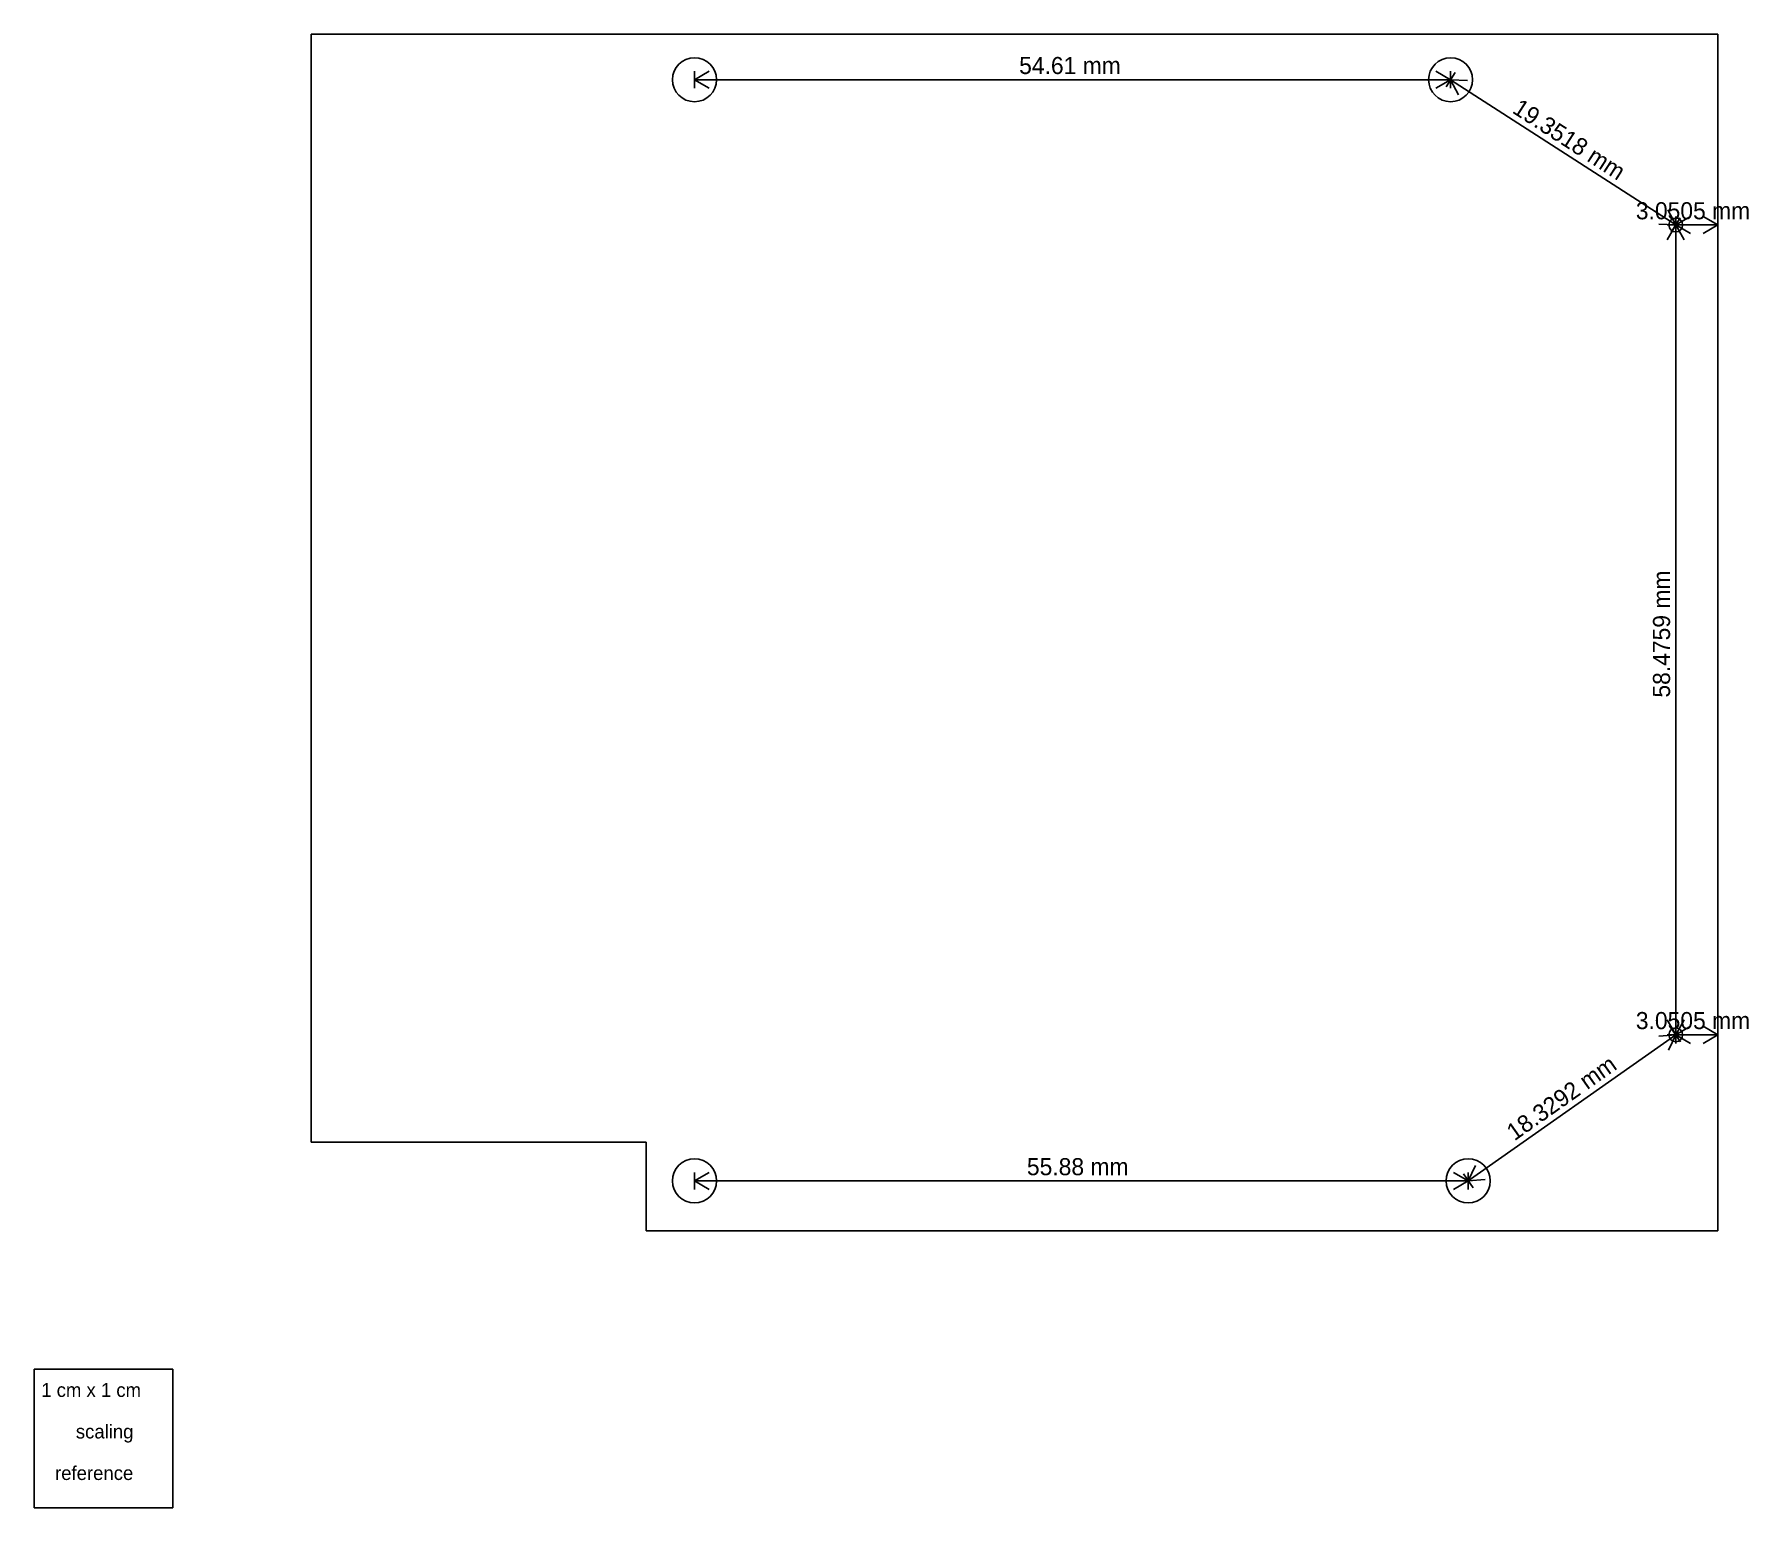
# Model space of a CAD drawing. Header units: millimetres. Extents: x 0 to 124, y 0 to 106.
import ezdxf

# ---------------------------------------------------------------- set-up
doc = ezdxf.new("R2010")
doc.units = ezdxf.units.MM
doc.layers.get('0').update_dxf_attribs({"linetype": 'CONTINUOUS'})

msp = doc.modelspace()

# ---------------------------------------------------------------- linework, layer by layer
for p, q in [((121.6, 106.4), (20, 106.4)), ((20, 106.4), (20, 26.4)), ((121.6, 20), (121.6, 106.4)), ((47.68, 103.12), (48.75, 103.74)), ((47.68, 102.5), (47.68, 103.74)), ((47.68, 103.12), (102.29, 103.12)), ((47.68, 103.12), (48.75, 102.5)), ((102.29, 103.12), (101.22, 103.74)), ((102.29, 103.12), (101.22, 102.5)), ((101.96, 102.6), (102.63, 103.64)), ((102.29, 102.5), (102.29, 103.74)), ((102.29, 103.12), (118.55, 92.63)), ((102.29, 103.12), (103.52, 103.06)), ((102.29, 103.12), (102.85, 102.02)), ((118.55, 92.63), (117.99, 93.72)), ((118.21, 92.11), (118.88, 93.14)), ((118.55, 92.63), (119.62, 93.24)), ((118.55, 92.01), (118.55, 93.24)), ((121.6, 92.63), (120.53, 93.24)), ((121.6, 92.01), (121.6, 93.24)), ((118.55, 92.63), (117.32, 92.69)), ((118.55, 92.63), (117.93, 91.56)), ((117.93, 92.63), (119.17, 92.63)), ((118.55, 92.63), (118.55, 34.15)), ((118.55, 92.63), (119.17, 91.56)), ((118.55, 92.63), (121.6, 92.63)), ((118.55, 92.63), (119.62, 92.01)), ((121.6, 92.63), (120.53, 92.01)), ((118.55, 34.15), (117.93, 35.22)), ((118.55, 34.15), (119.17, 35.22)), ((118.55, 34.15), (119.62, 34.77)), ((118.55, 33.53), (118.55, 34.77)), ((121.6, 34.15), (120.53, 34.77)), ((121.6, 33.53), (121.6, 34.77)), ((118.55, 34.15), (103.56, 23.6)), ((118.55, 34.15), (117.32, 34.04)), ((117.93, 34.15), (119.17, 34.15)), ((118.55, 34.15), (118.03, 33.03)), ((118.19, 34.65), (118.9, 33.65)), ((118.55, 34.15), (121.6, 34.15)), ((118.55, 34.15), (119.62, 33.53)), ((121.6, 34.15), (120.53, 33.53)), ((20, 26.4), (44.2, 26.4)), ((44.2, 26.4), (44.2, 20)), ((47.68, 23.6), (48.75, 24.21)), ((47.68, 22.98), (47.68, 24.21)), ((47.68, 23.6), (103.56, 23.6)), ((47.68, 23.6), (48.75, 22.98)), ((103.56, 23.6), (102.49, 24.21)), ((103.56, 23.6), (102.49, 22.98)), ((103.21, 24.1), (103.92, 23.09)), ((103.56, 23.6), (104.08, 24.72)), ((103.56, 22.98), (103.56, 24.21)), ((103.56, 23.6), (104.79, 23.71)), ((44.2, 20), (121.6, 20)), ((0, 10), (0, 0)), ((0, 10), (10, 10)), ((10, 0), (10, 10)), ((0, 0), (10, 0))]:
    msp.add_line(p, q)
for centre, radius in [((47.68, 103.12), 1.59), ((102.29, 103.12), 1.59), ((118.55, 92.63), 0.5), ((118.55, 34.15), 0.5), ((47.68, 23.6), 1.59), ((103.56, 23.6), 1.59)]:
    msp.add_circle(centre, radius)

# ---------------------------------------------------------------- texts
for s, height, p in [('54.61 mm', 1.234, (71.13, 103.53)), ('3.0505 mm', 1.234, (115.67, 93.04)), ('3.0505 mm', 1.234, (115.67, 34.56)), ('55.88 mm', 1.234, (71.69, 24.01)), ('1 cm x 1 cm', 1, (0.5, 8)), ('scaling', 1, (3, 5)), ('reference', 1, (1.5, 2))]:
    msp.add_text(s, height=height).set_placement(p)
for s, rotation, p in [('19.3518 mm', 327.1568, (106.67, 100.78)), ('58.4759 mm', 450, (118.14, 58.5)), ('18.3292 mm', 395.1546, (106.9, 26.45))]:
    msp.add_text(s, height=1.234, rotation=rotation).set_placement(p)

doc.saveas('drawing.dxf')
